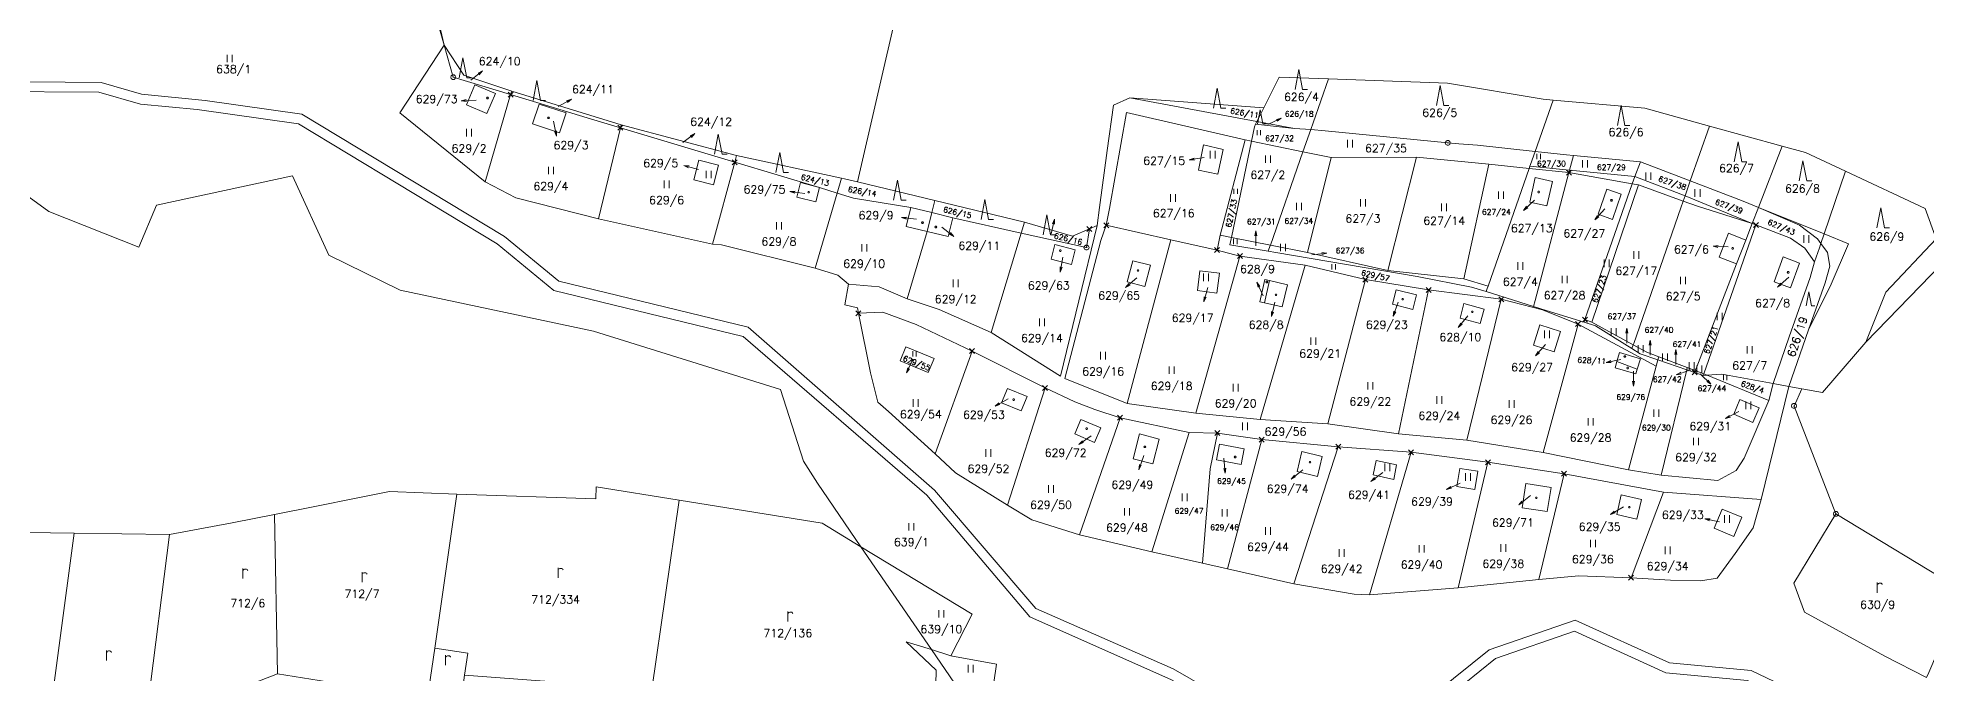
# Model space of a CAD drawing. Extents: x -443817 to 3, y -1171930 to -442383.
# Drawn here: x -442148.1 to -441770.6, y -1170040.4 to -1169913.4 of the extents above; entities that cross this region are included whole.
import ezdxf
from ezdxf.enums import TextEntityAlignment as Align

# ---------------------------------------------------------------- set-up
doc = ezdxf.new("R2010")
doc.units = 0
doc.header["$LTSCALE"] = 0.5
doc.header["$PDMODE"] = 3
doc.header["$PDSIZE"] = 0.5
for name, color, linetype, lineweight in [('KLADPAR', 7, 'Continuous', 0), ('ZAPPAR', 7, 'Continuous', 0), ('ZNACKY', 7, 'Continuous', 0)]:
    doc.layers.add(name, color=color, linetype=linetype, lineweight=lineweight)
doc.styles.add('ROMANS', font='romans.shx', dxfattribs={"height": 0.2})

# ---------------------------------------------------------------- blocks, each defined once
blk = doc.blocks.new('$5')
at = {"color": 0}
blk.add_line((-0.12, 0), (0.12, 0), dxfattribs=at)
at = {"color": 0, "flags": 128}
blk.add_lwpolyline([(0.15, 0.48), (0.4, 0.3), (0.5, 0.01), (0.4, -0.28), (0.15, -0.46), (-0.16, -0.46), (-0.41, -0.28), (-0.51, 0.01), (-0.41, 0.3), (-0.16, 0.48), (0.15, 0.48)], dxfattribs=at)
blk = doc.blocks.new('$479')
at = {"color": 0, "flags": 128}
for points in [[(0, 0), (0, 1.27), (0, 2)], [(0, 1.6), (0.1, 1.73), (0.23, 1.84), (0.37, 1.89), (0.6, 1.9), (0.77, 1.87), (0.87, 1.8), (0.96, 1.7), (1, 1.6)]]:
    blk.add_lwpolyline(points, dxfattribs=at)
blk = doc.blocks.new('$32')
at = {"color": 0}
for p, q in [((-0.5, 1.5), (-0.5, 0)), ((0.5, 0), (0.5, 1.5))]:
    blk.add_line(p, q, dxfattribs=at)
blk = doc.blocks.new('$489')
at = {"color": 0}
blk.add_line((-0.2, 2), (0, 3), dxfattribs=at)
at = {"color": 0, "flags": 128}
blk.add_lwpolyline([(0, 0), (0, 3), (0.2, 2)], dxfattribs=at)
blk = doc.blocks.new('$45')
at = {"color": 0, "flags": 128}
blk.add_lwpolyline([(0.09, 0.15), (0.18, 0), (0.09, -0.15), (-0.09, -0.15), (-0.18, 0), (-0.09, 0.15), (0.09, 0.15)], dxfattribs=at)
blk = doc.blocks.new('$34')
at = {"color": 0, "flags": 128}
blk.add_lwpolyline([(-0.75, 0), (0, 4), (0.75, 0), (1.75, 0)], dxfattribs=at)
blk = doc.blocks.new('$488')
at = {"color": 0}
for p, q in [((0, 2.75), (0, 2.85)), ((0, 2.5), (0, 2.6)), ((0, 2.25), (0, 2.35)), ((0, 2), (0, 2.1)), ((0, 1.75), (0, 1.85)), ((0, 1.5), (0, 1.6)), ((0, 1.25), (0, 1.35)), ((0, 1), (0, 1.1)), ((0, 0.75), (0, 0.85)), ((0, 0.5), (0, 0.6)), ((0, 0.25), (0, 0.35)), ((0, 0), (0, 0.1))]:
    blk.add_line(p, q, dxfattribs=at)
at = {"color": 0, "flags": 128}
blk.add_lwpolyline([(0.2, 2), (0, 3), (-0.2, 2)], dxfattribs=at)

msp = doc.modelspace()

# ---------------------------------------------------------------- linework, layer by layer
at = {"layer": 'KLADPAR', "color": 7, "linetype": 'Continuous', "flags": 128}
for points in [[(-441964.11, -1169855.07), (-441984.26, -1169942.24), (-441986.83, -1169941.62), (-441987.42, -1169941.49), (-442008.42, -1169936.96), (-442031.49, -1169930.81), (-442053.37, -1169924.07), (-442062.96, -1169920.87), (-442062.96, -1169920.87), (-442066.88, -1169914.9), (-442073.02, -1169888.55)], [(-441747.85, -1169938.39), (-441782.63, -1169974.29), (-441778.66, -1169964.24), (-441768.57, -1169953.62), (-441770.75, -1169947.57), (-441786.71, -1169940.08), (-441794.7, -1169936.34), (-441799.35, -1169935.1), (-441813.9, -1169931.07), (-441826.81, -1169927.52), (-441845.17, -1169925.89), (-441847.12, -1169925.71), (-441866.26, -1169922.46), (-441890.07, -1169921.61), (-441899.93, -1169921.26), (-441903.02, -1169927.44), (-441929.8, -1169925.43), (-441933.05, -1169926.92), (-441934.29, -1169935.96), (-441935.84, -1169947.33), (-441936.34, -1169950.95), (-441937.88, -1169951.62), (-441941.28, -1169953.09), (-441950.83, -1169950.28), (-441968.8, -1169945.96), (-441984.26, -1169942.24), (-441964.11, -1169855.07)], [(-442068.7, -1169908.61), (-442066.88, -1169914.9), (-442075.71, -1169928.41), (-442058.68, -1169942.22), (-442052.52, -1169945.43), (-442036, -1169949.6), (-442013.24, -1169954.69), (-442011.42, -1169954.79), (-441992.67, -1169959.47), (-441988.18, -1169960.84), (-441986.01, -1169962.69), (-441986.76, -1169966.81), (-441984.24, -1169967.4), (-441984.05, -1169968.49), (-441981.62, -1169980.41), (-441980.19, -1169986.26), (-441978.01, -1169988.15), (-441968.7, -1169996.6), (-441964.61, -1170000.41), (-441954.24, -1170006.86), (-441949.38, -1170009.78), (-441939.84, -1170012.74), (-441925.37, -1170016.19), (-441915.28, -1170018.46), (-441910.26, -1170019.59), (-441896.97, -1170022.59), (-441884.96, -1170024.64), (-441881.9, -1170024.79), (-441864.13, -1170023.34), (-441848, -1170021.73), (-441840.04, -1170020.94), (-441829.58, -1170021.36), (-441821.72, -1170021.84), (-441815.65, -1170021.94), (-441812.33, -1170021.46), (-441808.74, -1170016.47), (-441805.15, -1170011.35), (-441803.59, -1170005.71), (-441798.02, -1169983.11), (-441795.45, -1169983.58), (-441796.99, -1169987.02), (-441788.6, -1170008.6), (-441797, -1170022.4), (-441794.9, -1170028.2), (-441778.86, -1170037.04), (-441770.48, -1170041.27)], [(-442157.17, -1169922.18), (-442135.45, -1169922.33), (-442127.41, -1169924.68), (-442114.64, -1169925.98), (-442095.32, -1169928.71), (-442054.84, -1169953.17), (-442043.97, -1169962.1), (-442006.12, -1169971.28), (-441968.82, -1170003.87), (-441948.55, -1170027.5), (-441921.15, -1170039.56), (-441907.17, -1170047.55), (-441893.51, -1170044.5), (-441879.01, -1170052.7), (-441857.96, -1170035.78), (-441840.73, -1170029.84), (-441821.91, -1170038.34), (-441805.59, -1170039.89), (-441769.88, -1170056.97)], [(-441769.88, -1170056.97), (-441805.59, -1170039.89), (-441821.91, -1170038.34), (-441840.73, -1170029.84), (-441857.96, -1170035.78), (-441879.01, -1170052.7), (-441893.51, -1170044.5), (-441907.17, -1170047.55), (-441921.15, -1170039.56), (-441948.55, -1170027.5), (-441968.82, -1170003.87), (-442006.12, -1169971.28), (-442043.97, -1169962.1), (-442054.84, -1169953.17), (-442095.32, -1169928.71), (-442114.64, -1169925.98), (-442127.41, -1169924.68), (-442135.45, -1169922.33), (-442157.17, -1169922.18)], [(-441763.47, -1170065.56), (-441770.69, -1170058.9), (-441806.32, -1170041.87), (-441822.62, -1170040.36), (-441840.86, -1170032.04), (-441856.66, -1170037.52), (-441878.61, -1170055.2), (-441893.89, -1170046.67), (-441907.61, -1170049.73), (-441921.46, -1170041.74), (-441949.78, -1170029.14), (-441970.37, -1170004.86), (-442007.09, -1169973.11), (-442044.95, -1169963.95), (-442056.29, -1169954.6), (-442096.01, -1169930.65), (-442116.28, -1169927.78), (-442127.59, -1169926.69), (-442135.94, -1169924.31), (-442157.75, -1169924.15)], [(-442157.75, -1169924.15), (-442135.94, -1169924.31), (-442127.59, -1169926.69), (-442116.28, -1169927.78), (-442096.01, -1169930.65), (-442056.29, -1169954.6), (-442044.95, -1169963.95), (-442007.09, -1169973.11), (-441970.37, -1170004.86), (-441949.78, -1170029.14), (-441949.78, -1170029.14), (-441921.46, -1170041.74), (-441907.61, -1170049.73), (-441893.89, -1170046.67), (-441878.61, -1170055.2), (-441856.66, -1170037.52), (-441840.86, -1170032.04), (-441822.62, -1170040.36), (-441806.32, -1170041.87), (-441770.69, -1170058.9), (-441763.47, -1170065.56)], [(-442155.23, -1169941.35), (-442145.9, -1169948.11), (-442127.9, -1169955.28), (-442127.9, -1169955.28), (-442124.38, -1169946.9), (-442097.2, -1169941.01), (-442089.96, -1169956.84), (-442075.67, -1169963.86), (-442037.03, -1169972.04), (-441999.65, -1169983.72), (-441995.06, -1169998.05), (-441992.23, -1170002.47), (-441983.55, -1170015.14), (-441991.3, -1170010.43), (-442019.92, -1170005.84), (-442036.46, -1170003.19), (-442036.58, -1170005.59), (-442064.32, -1170004.61), (-442077.77, -1170004.14), (-442084.47, -1170005.47), (-442092.38, -1170007.04), (-442100.79, -1170008.71), (-442109.26, -1170010.4), (-442121.82, -1170012.68), (-442140.82, -1170012.44), (-442159.82, -1170012.2)], [(-441958.38, -1170051.88), (-441956.46, -1170038.62), (-441965.56, -1170036.94), (-441961.3, -1170028.65), (-441983.55, -1170015.14), (-441992.23, -1170002.47), (-441995.06, -1169998.05), (-441999.65, -1169983.72), (-442037.03, -1169972.04), (-442075.67, -1169963.86), (-442089.96, -1169956.84), (-442097.2, -1169941.01), (-442124.38, -1169946.9), (-442127.9, -1169955.28), (-442145.9, -1169948.11), (-442155.23, -1169941.35)], [(-441763.11, -1170024.05), (-441788.6, -1170008.6), (-441796.99, -1169987.02), (-441795.45, -1169983.58), (-441791.3, -1169984.35), (-441782.63, -1169974.29), (-441747.85, -1169938.39)]]:
    msp.add_lwpolyline(points, dxfattribs=at)
for points in [[(-442053.58, -1169924.77), (-442058.68, -1169942.22), (-442075.71, -1169928.41), (-442066.88, -1169914.9), (-442065.04, -1169921.31), (-442053.58, -1169924.77)], [(-442066.88, -1169914.9), (-442062.96, -1169920.87), (-442053.37, -1169924.07), (-442053.58, -1169924.77), (-442065.04, -1169921.31), (-442066.88, -1169914.9)], [(-441899.93, -1169921.26), (-441890.07, -1169921.61), (-441893.15, -1169930.45), (-441893.62, -1169931.78), (-441896.88, -1169931.58), (-441904.38, -1169930.18), (-441903.79, -1169928.99), (-441903.02, -1169927.44), (-441899.93, -1169921.26)], [(-441890.07, -1169921.61), (-441866.26, -1169922.46), (-441847.12, -1169925.71), (-441845.17, -1169925.89), (-441848.74, -1169936.13), (-441860.28, -1169934.9), (-441864.01, -1169934.61), (-441866.21, -1169934.44), (-441890.74, -1169932), (-441893.62, -1169931.78), (-441893.15, -1169930.45), (-441890.07, -1169921.61)], [(-442031.63, -1169931.4), (-442036, -1169949.6), (-442052.52, -1169945.43), (-442058.68, -1169942.22), (-442053.58, -1169924.77), (-442046.79, -1169926.82), (-442038.27, -1169929.4), (-442031.63, -1169931.4)], [(-442053.37, -1169924.07), (-442031.49, -1169930.81), (-442031.63, -1169931.4), (-442038.27, -1169929.4), (-442046.79, -1169926.82), (-442053.58, -1169924.77), (-442053.37, -1169924.07)], [(-441830.06, -1169999.75), (-441823.56, -1170000.82), (-441812.23, -1170001.89), (-441808.59, -1169999.92), (-441806.99, -1169997.43), (-441802, -1169985.9), (-441801.15, -1169982.53), (-441798.02, -1169983.11), (-441803.59, -1170005.71), (-441823.07, -1170004.25), (-441842.95, -1170000.57), (-441858.2, -1169998.27), (-441873.54, -1169996.27), (-441888.1, -1169995.15), (-441903.42, -1169993.73), (-441912.26, -1169992.44), (-441917.93, -1169992.29), (-441931.74, -1169989.37), (-441936.8, -1169987.7), (-441940.78, -1169986.21), (-441946.74, -1169983.39), (-441961.34, -1169976.04), (-441972.51, -1169970.72), (-441979.2, -1169968.28), (-441984.05, -1169968.49), (-441984.24, -1169967.4), (-441986.76, -1169966.81), (-441986.01, -1169962.69), (-441979.87, -1169963.2), (-441974.28, -1169965.61), (-441967.92, -1169967.75), (-441957.52, -1169972.31), (-441943.63, -1169981.07), (-441936.34, -1169950.95), (-441935.84, -1169947.33), (-441934.29, -1169935.96), (-441933.05, -1169926.92), (-441929.8, -1169925.43), (-441904.38, -1169930.18), (-441904.63, -1169930.68), (-441904.89, -1169931.19), (-441905.49, -1169934.09), (-441906.7, -1169933.84), (-441930.44, -1169928.33), (-441933.87, -1169947.57), (-441934.51, -1169950.88), (-441935.59, -1169953.96), (-441942.79, -1169981.55), (-441930.3, -1169986.52), (-441916.58, -1169988.46), (-441903.73, -1169989.69), (-441890.17, -1169990.57), (-441876.04, -1169992.56), (-441862.43, -1169993.83), (-441847.17, -1169996.3), (-441830.06, -1169999.75)], [(-441826.81, -1169927.52), (-441813.9, -1169931.07), (-441817.73, -1169942.04), (-441827.7, -1169938.22), (-441841.08, -1169936.93), (-441842.48, -1169936.79), (-441848.74, -1169936.13), (-441845.17, -1169925.89), (-441826.81, -1169927.52)], [(-441934.51, -1169950.88), (-441933.87, -1169947.57), (-441930.44, -1169928.33), (-441906.7, -1169933.84), (-441911.7, -1169952.9), (-441912.35, -1169955.86), (-441921.56, -1169953.79), (-441934.51, -1169950.88)], [(-441895.17, -1169936.22), (-441905.49, -1169934.09), (-441904.89, -1169931.19), (-441904.63, -1169930.68), (-441896.88, -1169931.58), (-441893.62, -1169931.78), (-441895.17, -1169936.22)], [(-441889.54, -1169937.38), (-441895.17, -1169936.22), (-441893.62, -1169931.78), (-441890.74, -1169932), (-441866.21, -1169934.44), (-441864.01, -1169934.61), (-441860.28, -1169934.9), (-441848.74, -1169936.13), (-441849.66, -1169938.75), (-441849.78, -1169939.1), (-441849.93, -1169939.54), (-441858.01, -1169938.68), (-441872.45, -1169937.26), (-441889.54, -1169937.38)], [(-441813.9, -1169931.07), (-441799.35, -1169935.1), (-441804.1, -1169947.32), (-441807.17, -1169946.08), (-441817.73, -1169942.04), (-441813.9, -1169931.07)], [(-442008.42, -1169936.96), (-441987.42, -1169941.49), (-441988.29, -1169944.48), (-441991.85, -1169943.37), (-442008.78, -1169938.3), (-442008.42, -1169936.96)], [(-441841.99, -1169940.38), (-441849.93, -1169939.54), (-441849.78, -1169939.1), (-441849.66, -1169938.75), (-441848.74, -1169936.13), (-441842.48, -1169936.79), (-441841.08, -1169936.93), (-441841.86, -1169939.88), (-441841.99, -1169940.38)], [(-441829.34, -1169942.62), (-441841.99, -1169940.38), (-441841.86, -1169939.88), (-441841.08, -1169936.93), (-441827.7, -1169938.22), (-441828.83, -1169941.16), (-441829.34, -1169942.62)], [(-441799.35, -1169935.1), (-441794.7, -1169936.34), (-441786.71, -1169940.08), (-441790.98, -1169952.63), (-441804.1, -1169947.32), (-441799.35, -1169935.1)], [(-441991.85, -1169943.37), (-441995.62, -1169942.37), (-441996.36, -1169945.26), (-441992.59, -1169946.23), (-441991.85, -1169943.37), (-441988.29, -1169944.48), (-441992.67, -1169959.47), (-442011.42, -1169954.79), (-442013.24, -1169954.69), (-442008.78, -1169938.3), (-441991.85, -1169943.37)], [(-441987.42, -1169941.49), (-441986.83, -1169941.62), (-441984.26, -1169942.24), (-441968.8, -1169945.96), (-441969.38, -1169948.35), (-441973.6, -1169947.32), (-441985.03, -1169945.47), (-441988.29, -1169944.48), (-441987.42, -1169941.49)], [(-441841.99, -1169940.38), (-441848.73, -1169965.91), (-441849.05, -1169967.12), (-441858.52, -1169964.16), (-441858.31, -1169963.56), (-441858.14, -1169963.08), (-441849.93, -1169939.54), (-441841.99, -1169940.38)], [(-441838.81, -1169969.75), (-441838.98, -1169970.25), (-441843.07, -1169968.98), (-441847.59, -1169967.57), (-441849.05, -1169967.12), (-441848.73, -1169965.91), (-441841.99, -1169940.38), (-441829.34, -1169942.62), (-441838.81, -1169969.75)], [(-441829.34, -1169942.62), (-441828.83, -1169941.16), (-441827.7, -1169938.22), (-441817.73, -1169942.04), (-441818.77, -1169945.01), (-441819.14, -1169946.07), (-441828.1, -1169942.84), (-441829.34, -1169942.62)], [(-441786.71, -1169940.08), (-441770.75, -1169947.57), (-441768.57, -1169953.62), (-441778.66, -1169964.24), (-441782.63, -1169974.29), (-441791.3, -1169984.35), (-441795.45, -1169983.58), (-441798.02, -1169983.11), (-441794.11, -1169971.8), (-441789.55, -1169962.68), (-441786.12, -1169954.6), (-441790.98, -1169952.63), (-441786.71, -1169940.08)], [(-441970.32, -1169952.14), (-441974.28, -1169965.61), (-441979.87, -1169963.2), (-441986.01, -1169962.69), (-441988.18, -1169960.84), (-441992.67, -1169959.47), (-441988.29, -1169944.48), (-441985.03, -1169945.47), (-441973.6, -1169947.32), (-441974.53, -1169951.11), (-441970.32, -1169952.14)], [(-441829.15, -1169974.79), (-441837.41, -1169970.29), (-441828.1, -1169942.84), (-441819.14, -1169946.07), (-441819.6, -1169947.41), (-441829.05, -1169974.5), (-441829.15, -1169974.79)], [(-441819.14, -1169946.07), (-441818.77, -1169945.01), (-441817.73, -1169942.04), (-441807.17, -1169946.08), (-441804.1, -1169947.32), (-441805.34, -1169950.52), (-441805.36, -1169950.57), (-441816.32, -1169947.09), (-441819.14, -1169946.07)], [(-441968.8, -1169945.96), (-441950.83, -1169950.28), (-441951.49, -1169952.45), (-441965.16, -1169949.38), (-441969.38, -1169948.35), (-441968.8, -1169945.96)], [(-441829.15, -1169974.79), (-441829.05, -1169974.5), (-441819.6, -1169947.41), (-441819.14, -1169946.07), (-441816.32, -1169947.09), (-441805.36, -1169950.57), (-441805.69, -1169951.43), (-441806.65, -1169953.89), (-441810.12, -1169952.47), (-441811.98, -1169957.27), (-441808.48, -1169958.63), (-441816.45, -1169979.22), (-441816.73, -1169979.94), (-441818.34, -1169979.33), (-441824.04, -1169977.18), (-441826.45, -1169976.27), (-441829.15, -1169974.79)], [(-441805.36, -1169950.57), (-441805.34, -1169950.52), (-441804.1, -1169947.32), (-441790.98, -1169952.63), (-441791.62, -1169954.55), (-441791.91, -1169955.4), (-441792.87, -1169958.21), (-441794.86, -1169955.45), (-441797.71, -1169953.47), (-441804.62, -1169950.81), (-441805.36, -1169950.57)], [(-441951.49, -1169952.45), (-441957.52, -1169972.31), (-441967.92, -1169967.75), (-441974.28, -1169965.61), (-441970.32, -1169952.14), (-441966.09, -1169953.17), (-441965.16, -1169949.38), (-441951.49, -1169952.45)], [(-441937.88, -1169951.62), (-441936.34, -1169950.95), (-441943.63, -1169981.07), (-441957.52, -1169972.31), (-441951.49, -1169952.45), (-441938.44, -1169955.37), (-441937.88, -1169951.62)], [(-441950.83, -1169950.28), (-441941.28, -1169953.09), (-441937.88, -1169951.62), (-441938.44, -1169955.37), (-441951.49, -1169952.45), (-441950.83, -1169950.28)], [(-441934.51, -1169950.88), (-441921.56, -1169953.79), (-441930.3, -1169986.52), (-441942.79, -1169981.55), (-441935.59, -1169953.96), (-441934.51, -1169950.88)], [(-441909.47, -1169953.34), (-441909.52, -1169953.59), (-441909.77, -1169954.78), (-441902.1, -1169956.09), (-441900.59, -1169956.35), (-441872.32, -1169961.16), (-441861.49, -1169963.24), (-441858.52, -1169964.16), (-441849.05, -1169967.12), (-441847.59, -1169967.57), (-441843.07, -1169968.98), (-441838.98, -1169970.25), (-441836.68, -1169970.97), (-441834.03, -1169972.64), (-441832.73, -1169973.46), (-441829.42, -1169975.55), (-441827.73, -1169976.62), (-441824.21, -1169977.82), (-441824.54, -1169979.06), (-441840.16, -1169970.66), (-441847.3, -1169967.77), (-441855.54, -1169965.68), (-441870.06, -1169963.81), (-441882.68, -1169961.76), (-441894.74, -1169958.88), (-441907.77, -1169957.07), (-441912.35, -1169955.86), (-441911.7, -1169952.9), (-441909.47, -1169953.34)], [(-441805.36, -1169950.57), (-441804.62, -1169950.81), (-441815, -1169980.6), (-441816.73, -1169979.94), (-441816.45, -1169979.22), (-441808.48, -1169958.63), (-441806.65, -1169953.89), (-441805.69, -1169951.43), (-441805.36, -1169950.57)], [(-441804.62, -1169950.81), (-441797.71, -1169953.47), (-441794.86, -1169955.45), (-441792.87, -1169958.21), (-441793.76, -1169961.33), (-441797.94, -1169973.18), (-441801.15, -1169982.53), (-441811.43, -1169980.63), (-441812.47, -1169980.71), (-441814.36, -1169980.84), (-441815, -1169980.6), (-441804.62, -1169950.81)], [(-441798.02, -1169983.11), (-441801.15, -1169982.53), (-441797.94, -1169973.18), (-441793.76, -1169961.33), (-441792.87, -1169958.21), (-441791.91, -1169955.4), (-441791.62, -1169954.55), (-441790.98, -1169952.63), (-441786.12, -1169954.6), (-441789.55, -1169962.68), (-441794.11, -1169971.8), (-441798.02, -1169983.11)], [(-441912.35, -1169955.86), (-441907.77, -1169957.07), (-441916.58, -1169988.46), (-441930.3, -1169986.52), (-441921.56, -1169953.79), (-441912.35, -1169955.86)], [(-441909.52, -1169953.59), (-441909.47, -1169953.34), (-441901.67, -1169954.87), (-441901.71, -1169954.97), (-441902.1, -1169956.09), (-441909.77, -1169954.78), (-441909.52, -1169953.59)], [(-441858.14, -1169963.08), (-441858.31, -1169963.56), (-441858.52, -1169964.16), (-441861.49, -1169963.24), (-441872.32, -1169961.16), (-441900.59, -1169956.35), (-441902.1, -1169956.09), (-441901.71, -1169954.97), (-441901.67, -1169954.87), (-441894.24, -1169956.33), (-441878.19, -1169959.94), (-441863.02, -1169961.62), (-441858.14, -1169963.08)], [(-441903.81, -1169966.18), (-441902.87, -1169966.39), (-441899.32, -1169967.21), (-441898.29, -1169962.77), (-441901.86, -1169961.96), (-441902.77, -1169961.75), (-441903.81, -1169966.18)], [(-441855.54, -1169965.68), (-441847.3, -1169967.77), (-441840.16, -1169970.66), (-441847.17, -1169996.3), (-441862.43, -1169993.83), (-441855.54, -1169965.68)], [(-441984.05, -1169968.49), (-441979.2, -1169968.28), (-441972.51, -1169970.72), (-441961.34, -1169976.04), (-441968.7, -1169996.6), (-441978.01, -1169988.15), (-441980.19, -1169986.26), (-441981.62, -1169980.41), (-441984.05, -1169968.49)], [(-441829.15, -1169974.79), (-441829.42, -1169975.55), (-441832.73, -1169973.46), (-441834.03, -1169972.64), (-441836.68, -1169970.97), (-441838.98, -1169970.25), (-441838.81, -1169969.75), (-441837.41, -1169970.29), (-441829.15, -1169974.79)], [(-441824.04, -1169977.18), (-441824.21, -1169977.82), (-441827.73, -1169976.62), (-441829.42, -1169975.55), (-441829.15, -1169974.79), (-441826.45, -1169976.27), (-441824.04, -1169977.18)], [(-441961.34, -1169976.04), (-441946.74, -1169983.39), (-441954.24, -1170006.86), (-441964.61, -1170000.41), (-441968.7, -1169996.6), (-441961.34, -1169976.04)], [(-441831.86, -1169976.35), (-441832.39, -1169978.13), (-441832.76, -1169979.38), (-441828.63, -1169980.62), (-441828.33, -1169979.64), (-441827.71, -1169977.62), (-441831.86, -1169976.35)], [(-441824.21, -1169977.82), (-441818.45, -1169979.77), (-441823.56, -1170000.82), (-441830.06, -1169999.75), (-441824.54, -1169979.06), (-441824.21, -1169977.82)], [(-441816.87, -1169980.31), (-441815.11, -1169980.9), (-441814.36, -1169980.84), (-441802, -1169985.9), (-441806.99, -1169997.43), (-441808.59, -1169999.92), (-441812.23, -1170001.89), (-441823.56, -1170000.82), (-441818.45, -1169979.77), (-441816.87, -1169980.31)], [(-441815.11, -1169980.9), (-441816.87, -1169980.31), (-441816.73, -1169979.94), (-441815, -1169980.6), (-441814.36, -1169980.84), (-441815.11, -1169980.9)], [(-441801.15, -1169982.53), (-441802, -1169985.9), (-441814.36, -1169980.84), (-441812.47, -1169980.71), (-441811.43, -1169980.63), (-441801.15, -1169982.53)], [(-441946.74, -1169983.39), (-441940.78, -1169986.21), (-441936.8, -1169987.7), (-441931.74, -1169989.37), (-441939.84, -1170012.74), (-441949.38, -1170009.78), (-441954.24, -1170006.86), (-441946.74, -1169983.39)], [(-441917.93, -1169992.29), (-441912.26, -1169992.44), (-441913.75, -1169999.59), (-441915.28, -1170018.46), (-441925.37, -1170016.19), (-441917.93, -1169992.29)], [(-441912.26, -1169992.44), (-441903.42, -1169993.73), (-441910.26, -1170019.59), (-441915.28, -1170018.46), (-441913.75, -1169999.59), (-441912.26, -1169992.44)], [(-441888.1, -1169995.15), (-441873.54, -1169996.27), (-441881.9, -1170024.79), (-441884.96, -1170024.64), (-441896.97, -1170022.59), (-441888.1, -1169995.15)], [(-441842.95, -1170000.57), (-441823.07, -1170004.25), (-441829.58, -1170021.36), (-441840.04, -1170020.94), (-441848, -1170021.73), (-441842.95, -1170000.57)], [(-442077.77, -1170004.14), (-442064.32, -1170004.61), (-442068.77, -1170035.42), (-442070.2, -1170045.34), (-442100.22, -1170040.58), (-442100.79, -1170008.71), (-442092.38, -1170007.04), (-442084.47, -1170005.47), (-442077.77, -1170004.14)], [(-442036.58, -1170005.59), (-442036.46, -1170003.19), (-442019.92, -1170005.84), (-442025.38, -1170043.66), (-442033.45, -1170043.05), (-442062.78, -1170040.83), (-442062.14, -1170036.4), (-442068.77, -1170035.42), (-442064.32, -1170004.61), (-442036.58, -1170005.59)], [(-441991.3, -1170010.43), (-441983.55, -1170015.14), (-441969.45, -1170035.72), (-441974.51, -1170034.14), (-441968.51, -1170039.81), (-441968.71, -1170048.56), (-441969.73, -1170048.1), (-441971.36, -1170047.69), (-441972.56, -1170047.58), (-441991.75, -1170046.19), (-441997.27, -1170045.77), (-442008.11, -1170044.96), (-442025.38, -1170043.66), (-442019.92, -1170005.84), (-441991.3, -1170010.43)], [(-441829.58, -1170021.36), (-441823.07, -1170004.25), (-441803.59, -1170005.71), (-441805.15, -1170011.35), (-441808.74, -1170016.47), (-441812.33, -1170021.46), (-441815.65, -1170021.94), (-441821.72, -1170021.84), (-441829.58, -1170021.36)], [(-442122.08, -1170046.72), (-442124.3, -1170046.78), (-442126.11, -1170046.83), (-442121.82, -1170012.68), (-442109.26, -1170010.4), (-442100.79, -1170008.71), (-442100.22, -1170040.58), (-442115.63, -1170046.55), (-442122.08, -1170046.72)], [(-441763.11, -1170024.05), (-441770.05, -1170040.26), (-441770.48, -1170041.27), (-441778.86, -1170037.04), (-441794.9, -1170028.2), (-441797, -1170022.4), (-441788.6, -1170008.6), (-441763.11, -1170024.05)], [(-442126.11, -1170046.83), (-442127.67, -1170057.22), (-442127.82, -1170058.21), (-442146.87, -1170057.31), (-442140.82, -1170012.44), (-442121.82, -1170012.68), (-442126.11, -1170046.83)], [(-442062.14, -1170036.4), (-442062.78, -1170040.83), (-442063.37, -1170044.91), (-442070.2, -1170045.34), (-442068.77, -1170035.42), (-442062.14, -1170036.4)], [(-441958.38, -1170051.88), (-441959.2, -1170057.55), (-441960.16, -1170057.21), (-441964.42, -1170055.73), (-441968.84, -1170054.19), (-441968.71, -1170048.56), (-441968.51, -1170039.81), (-441974.51, -1170034.14), (-441969.45, -1170035.72), (-441958.38, -1170051.88)]]:
    msp.add_lwpolyline(points, close=True, dxfattribs=at)
at = {"layer": 'KLADPAR', "color": 7, "linetype": 'Continuous'}
for p in [(-442053.58, -1169924.77), (-442031.63, -1169931.4), (-442008.78, -1169938.3), (-441841.99, -1169940.38), (-441937.88, -1169951.62), (-441934.51, -1169950.88), (-441934.51, -1169950.88), (-441804.62, -1169950.81), (-441912.35, -1169955.86), (-441907.77, -1169957.07), (-441882.68, -1169961.76), (-441870.06, -1169963.81), (-441984.05, -1169968.49), (-441855.54, -1169965.68), (-441840.16, -1169970.66), (-441838.81, -1169969.75), (-441961.34, -1169976.04), (-441946.74, -1169983.39), (-441816.87, -1169980.31), (-441931.74, -1169989.37), (-441912.26, -1169992.44), (-441903.42, -1169993.73), (-441888.1, -1169995.15), (-441873.54, -1169996.27), (-441858.2, -1169998.27), (-441842.95, -1170000.57), (-441829.58, -1170021.36)]:
    msp.add_point(p, dxfattribs=at)
for points in [[(-442073.02, -1169888.55), (-442066.88, -1169914.9), (-442068.7, -1169908.61), (-442073.68, -1169891.34)], [(-442060.71, -1169922.85), (-442056.63, -1169924.53), (-442058.33, -1169928.53), (-442062.39, -1169926.82)], [(-442056.63, -1169924.53), (-442060.71, -1169922.85), (-442062.39, -1169926.82), (-442058.33, -1169928.53)], [(-442047.85, -1169926.67), (-442042.48, -1169928.45), (-442043.81, -1169932.4), (-442049.18, -1169930.59)], [(-442042.48, -1169928.45), (-442047.85, -1169926.67), (-442049.18, -1169930.59), (-442043.81, -1169932.4)], [(-441929.8, -1169925.43), (-441903.02, -1169927.44), (-441903.79, -1169928.99), (-441904.38, -1169930.18)], [(-441896.88, -1169931.58), (-441904.63, -1169930.68), (-441904.38, -1169930.18)], [(-442008.78, -1169938.3), (-442013.24, -1169954.69), (-442036, -1169949.6), (-442031.63, -1169931.4)], [(-442031.49, -1169930.81), (-442008.42, -1169936.96), (-442008.78, -1169938.3), (-442031.63, -1169931.4)], [(-441905.49, -1169934.09), (-441909.47, -1169953.34), (-441911.7, -1169952.9), (-441906.7, -1169933.84)], [(-441895.17, -1169936.22), (-441901.67, -1169954.87), (-441909.47, -1169953.34), (-441905.49, -1169934.09)], [(-442015.97, -1169937.9), (-442012, -1169938.9), (-442013.01, -1169942.78), (-442016.95, -1169941.79)], [(-442012, -1169938.9), (-442015.97, -1169937.9), (-442016.95, -1169941.79), (-442013.01, -1169942.78)], [(-441915.04, -1169934.85), (-441911.1, -1169935.73), (-441912.16, -1169940.69), (-441916.05, -1169939.86)], [(-441911.1, -1169935.73), (-441915.04, -1169934.85), (-441916.05, -1169939.86), (-441912.16, -1169940.69)], [(-441894.24, -1169956.33), (-441901.67, -1169954.87), (-441895.17, -1169936.22), (-441889.54, -1169937.38)], [(-441878.19, -1169959.94), (-441894.24, -1169956.33), (-441889.54, -1169937.38), (-441872.45, -1169937.26)], [(-441878.19, -1169959.94), (-441872.45, -1169937.26), (-441858.01, -1169938.68), (-441863.02, -1169961.62)], [(-441858.01, -1169938.68), (-441849.93, -1169939.54), (-441858.14, -1169963.08), (-441863.02, -1169961.62)], [(-441848.74, -1169941.35), (-441845.29, -1169942.16), (-441846.4, -1169947.02), (-441849.83, -1169946.25)], [(-441845.29, -1169942.16), (-441848.74, -1169941.35), (-441849.83, -1169946.25), (-441846.4, -1169947.02)], [(-441995.62, -1169942.37), (-441991.85, -1169943.37), (-441992.59, -1169946.23), (-441996.36, -1169945.26)], [(-441837.41, -1169970.29), (-441838.81, -1169969.75), (-441829.34, -1169942.62), (-441828.1, -1169942.84)], [(-441834.44, -1169943.69), (-441831.55, -1169944.7), (-441833.29, -1169949.71), (-441836.18, -1169948.7)], [(-441831.55, -1169944.7), (-441834.44, -1169943.69), (-441836.18, -1169948.7), (-441833.29, -1169949.71)], [(-441969.38, -1169948.35), (-441970.32, -1169952.14), (-441974.53, -1169951.11), (-441973.6, -1169947.32)], [(-441969.38, -1169948.35), (-441965.16, -1169949.38), (-441966.09, -1169953.17), (-441970.32, -1169952.14)], [(-441806.65, -1169953.89), (-441808.48, -1169958.63), (-441811.98, -1169957.27), (-441810.12, -1169952.47)], [(-441940.72, -1169955.8), (-441941.48, -1169958.72), (-441945.52, -1169957.65), (-441944.76, -1169954.77)], [(-441941.48, -1169958.72), (-441940.72, -1169955.8), (-441944.76, -1169954.77), (-441945.52, -1169957.65)], [(-441929.21, -1169957.98), (-441925.68, -1169958.9), (-441926.78, -1169963.16), (-441930.33, -1169962.23)], [(-441925.68, -1169958.9), (-441929.21, -1169957.98), (-441930.33, -1169962.23), (-441926.78, -1169963.16)], [(-441907.77, -1169957.07), (-441894.74, -1169958.88), (-441903.73, -1169989.69), (-441916.58, -1169988.46)], [(-441915.77, -1169960), (-441911.87, -1169960.49), (-441912.37, -1169964.48), (-441916.27, -1169963.95)], [(-441911.87, -1169960.49), (-441915.77, -1169960), (-441916.27, -1169963.95), (-441912.37, -1169964.48)], [(-441894.74, -1169958.88), (-441882.68, -1169961.76), (-441890.17, -1169990.57), (-441903.73, -1169989.69)], [(-441799.17, -1169957.23), (-441795.87, -1169958.45), (-441797.67, -1169963.39), (-441800.98, -1169962.18)], [(-441795.87, -1169958.45), (-441799.17, -1169957.23), (-441800.98, -1169962.18), (-441797.67, -1169963.39)], [(-441902.87, -1169966.39), (-441903.81, -1169966.18), (-441902.77, -1169961.75), (-441901.86, -1169961.96)], [(-441902.87, -1169966.39), (-441901.86, -1169961.96), (-441898.29, -1169962.77), (-441899.32, -1169967.21)], [(-441882.68, -1169961.76), (-441870.06, -1169963.81), (-441876.04, -1169992.56), (-441890.17, -1169990.57)], [(-441876.52, -1169963.79), (-441872.49, -1169964.79), (-441873.2, -1169967.71), (-441877.25, -1169966.68)], [(-441872.49, -1169964.79), (-441876.52, -1169963.79), (-441877.25, -1169966.68), (-441873.2, -1169967.71)], [(-441870.06, -1169963.81), (-441855.54, -1169965.68), (-441862.43, -1169993.83), (-441876.04, -1169992.56)], [(-441862.98, -1169966.55), (-441858.97, -1169967.64), (-441859.74, -1169970.55), (-441863.77, -1169969.46)], [(-441858.97, -1169967.64), (-441862.98, -1169966.55), (-441863.77, -1169969.46), (-441859.74, -1169970.55)], [(-441847.78, -1169970.81), (-441843.66, -1169972.11), (-441844.98, -1169976.17), (-441849.08, -1169974.86)], [(-441843.66, -1169972.11), (-441847.78, -1169970.81), (-441849.08, -1169974.86), (-441844.98, -1169976.17)], [(-441840.16, -1169970.66), (-441824.54, -1169979.06), (-441830.06, -1169999.75), (-441847.17, -1169996.3)], [(-441974.58, -1169975.2), (-441968.93, -1169977.55), (-441970.09, -1169980.35), (-441975.72, -1169978.01)], [(-441968.93, -1169977.55), (-441974.58, -1169975.2), (-441975.72, -1169978.01), (-441970.09, -1169980.35)], [(-441832.39, -1169978.13), (-441828.33, -1169979.64), (-441828.63, -1169980.62), (-441832.76, -1169979.38)], [(-441832.39, -1169978.13), (-441831.86, -1169976.35), (-441827.71, -1169977.62), (-441828.33, -1169979.64)], [(-441818.34, -1169979.33), (-441818.45, -1169979.77), (-441824.21, -1169977.82), (-441824.04, -1169977.18)], [(-441816.73, -1169979.94), (-441816.87, -1169980.31), (-441818.45, -1169979.77), (-441818.34, -1169979.33)], [(-441954.25, -1169983.49), (-441950.33, -1169985.1), (-441951.53, -1169988), (-441955.44, -1169986.36)], [(-441950.33, -1169985.1), (-441954.25, -1169983.49), (-441955.44, -1169986.36), (-441951.53, -1169988)], [(-441807.8, -1169985.74), (-441803.94, -1169987.37), (-441805.2, -1169990.31), (-441809.05, -1169988.67)], [(-441803.94, -1169987.37), (-441807.8, -1169985.74), (-441809.05, -1169988.67), (-441805.2, -1169990.31)], [(-441939.55, -1169989.69), (-441935.61, -1169991.4), (-441936.85, -1169994.29), (-441940.8, -1169992.58)], [(-441935.61, -1169991.4), (-441939.55, -1169989.69), (-441940.8, -1169992.58), (-441936.85, -1169994.29)], [(-441931.74, -1169989.37), (-441917.93, -1169992.29), (-441925.37, -1170016.19), (-441939.84, -1170012.74)], [(-441927.83, -1169992.61), (-441923.9, -1169993.64), (-441925.19, -1169998.6), (-441929.11, -1169997.59)], [(-441923.9, -1169993.64), (-441927.83, -1169992.61), (-441929.11, -1169997.59), (-441925.19, -1169998.6)], [(-441903.42, -1169993.73), (-441888.1, -1169995.15), (-441896.97, -1170022.59), (-441910.26, -1170019.59)], [(-441911.84, -1169994.65), (-441906.93, -1169995.59), (-441907.54, -1169998.7), (-441912.44, -1169997.77)], [(-441906.93, -1169995.59), (-441911.84, -1169994.65), (-441912.44, -1169997.77), (-441907.54, -1169998.7)], [(-441895.39, -1169996.12), (-441891.31, -1169997.1), (-441892.24, -1170001.1), (-441896.36, -1170000.14)], [(-441891.31, -1169997.1), (-441895.39, -1169996.12), (-441896.36, -1170000.14), (-441892.24, -1170001.1)], [(-441873.54, -1169996.27), (-441858.2, -1169998.27), (-441864.13, -1170023.34), (-441881.9, -1170024.79)], [(-441880.51, -1169997.88), (-441876.45, -1169998.76), (-441877.03, -1170001.71), (-441881.15, -1170000.81)], [(-441876.45, -1169998.76), (-441880.51, -1169997.88), (-441881.15, -1170000.81), (-441877.03, -1170001.71)], [(-441858.2, -1169998.27), (-441842.95, -1170000.57), (-441848, -1170021.73), (-441864.13, -1170023.34)], [(-441863.82, -1169999.48), (-441860.2, -1170000.05), (-441860.78, -1170003.71), (-441864.39, -1170003.14)], [(-441860.2, -1170000.05), (-441863.82, -1169999.48), (-441864.39, -1170003.14), (-441860.78, -1170003.71)], [(-441850.58, -1170002.49), (-441845.57, -1170003.29), (-441846.33, -1170008.13), (-441851.36, -1170007.35)], [(-441845.57, -1170003.29), (-441850.58, -1170002.49), (-441851.36, -1170007.35), (-441846.33, -1170008.13)], [(-441831.52, -1170004.78), (-441827.51, -1170005.69), (-441828.42, -1170009.67), (-441832.42, -1170008.73)], [(-441827.51, -1170005.69), (-441831.52, -1170004.78), (-441832.42, -1170008.73), (-441828.42, -1170009.67)], [(-441811.39, -1170007.63), (-441807.45, -1170009.25), (-441809.03, -1170013.09), (-441812.95, -1170011.46)], [(-441807.45, -1170009.25), (-441811.39, -1170007.63), (-441812.95, -1170011.46), (-441809.03, -1170013.09)], [(-442165.8, -1170056.41), (-442159.82, -1170012.2), (-442140.82, -1170012.44), (-442146.87, -1170057.31)], [(-441969.45, -1170035.72), (-441983.55, -1170015.14), (-441961.3, -1170028.65), (-441965.56, -1170036.94)], [(-441956.46, -1170038.62), (-441958.38, -1170051.88), (-441969.45, -1170035.72), (-441965.56, -1170036.94)]]:
    msp.add_3dface(points, dxfattribs=at)
at = {"layer": 'ZAPPAR', "color": 7, "linetype": 'Continuous'}
for p, q in [((-441849.78, -1169939.1), (-441841.86, -1169939.88)), ((-441841.86, -1169939.88), (-441828.83, -1169941.16)), ((-441828.83, -1169941.16), (-441818.77, -1169945.01)), ((-441818.77, -1169945.01), (-441805.34, -1169950.52)), ((-441815.11, -1169980.9), (-441815, -1169980.6))]:
    msp.add_line(p, q, dxfattribs=at)
at = {"layer": 'ZAPPAR', "color": 7, "linetype": 'Continuous', "flags": 128}
for points in [[(-441804.1, -1169947.32), (-441795.91, -1169950.88), (-441792.3, -1169953.61), (-441791.62, -1169954.55)], [(-441791.62, -1169954.55), (-441790.31, -1169956.37), (-441789.84, -1169959.07), (-441790.79, -1169962.37), (-441794.11, -1169971.8)]]:
    msp.add_lwpolyline(points, dxfattribs=at)

# ---------------------------------------------------------------- block references
at = {"layer": 'KLADPAR', "color": 7, "linetype": 'Continuous'}
for name, p in [('$32', (-442109.75, -1169918.3)), ('$34', (-442063.12, -1169921.41)), ('$34', (-442048.35, -1169925.94)), ('$34', (-441895.99, -1169923.78)), ('$45', (-442058.21, -1169925.44)), ('$34', (-441912.32, -1169927.49)), ('$34', (-441867.74, -1169926.93)), ('$45', (-442046.01, -1169929.41)), ('$34', (-441831.55, -1169930.95)), ('$32', (-442061.89, -1169933.13)), ('$34', (-442012.06, -1169936.67)), ('$32', (-441885.76, -1169935.32)), ('$34', (-441808.18, -1169938.22)), ('$34', (-441999.78, -1169940.34)), ('$32', (-441913.24, -1169937.52)), ('$32', (-441902.19, -1169938.42)), ('$32', (-441838.77, -1169939.36)), ('$32', (-442045.54, -1169940.69)), ('$32', (-442014.01, -1169941.5)), ('$32', (-441826.1, -1169941.84)), ('$34', (-441795.21, -1169942.04)), ('$32', (-442022.39, -1169943.46)), ('$45', (-441994, -1169944.28)), ('$34', (-441976.26, -1169945.88)), ('$32', (-441921.15, -1169946.19)), ('$32', (-441855.6, -1169945.64)), ('$45', (-441848.03, -1169944.26)), ('$32', (-441816.29, -1169945.18)), ('$34', (-441958.76, -1169949.77)), ('$34', (-441946.39, -1169952.81)), ('$32', (-441895.99, -1169947.9)), ('$32', (-441883.17, -1169947.16)), ('$32', (-441866.95, -1169948.05)), ('$45', (-441833.48, -1169945.9)), ('$34', (-441779.66, -1169951.39)), ('$32', (-441999.94, -1169951.75)), ('$45', (-441971.23, -1169950.36)), ('$45', (-441968.57, -1169951.24)), ('$489', (-441904.6, -1169955.03)), ('$32', (-441794.55, -1169954.39)), ('$32', (-441982.9, -1169956.17)), ('$45', (-441943.68, -1169955.97)), ('$32', (-441899.17, -1169956.09)), ('$32', (-441828.52, -1169957.6)), ('$45', (-441809.26, -1169955.51)), ('$45', (-441928.14, -1169959.95)), ('$32', (-441914.57, -1169962.04)), ('$32', (-441851.71, -1169959.78)), ('$32', (-441834.48, -1169959.26)), ('$45', (-441798.15, -1169960.31)), ('$32', (-441964.59, -1169963.25)), ('$45', (-441902.4, -1169962.25)), ('$32', (-441842.87, -1169962.49)), ('$32', (-441819.16, -1169962.69)), ('$45', (-441900.56, -1169964.81)), ('$45', (-441875.24, -1169965.65)), ('$45', (-441861.29, -1169968.2)), ('$32', (-441947.36, -1169971.03)), ('$32', (-441846.35, -1169973.45)), ('$32', (-441833.03, -1169972.98)), ('$489', (-441830.43, -1169974.48)), ('$32', (-441811.86, -1169969.87)), ('$32', (-441893.09, -1169974.82)), ('$32', (-441827.68, -1169976.33)), ('$489', (-441825.73, -1169976.86)), ('$489', (-441820.65, -1169978.71)), ('$32', (-441805.85, -1169976.53)), ('$32', (-441935.12, -1169977.7)), ('$32', (-441921.42, -1169980.62)), ('$45', (-441830.82, -1169977.13)), ('$45', (-441830.26, -1169979.43)), ('$32', (-441822.81, -1169978.02)), ('$32', (-441817.48, -1169979.79)), ('$32', (-441815.91, -1169980.42)), ('$32', (-441908.64, -1169984.09)), ('$32', (-441881.69, -1169983.73)), ('$32', (-441972.6, -1169987.18)), ('$45', (-441953.02, -1169985.75)), ('$32', (-441867.9, -1169986.56)), ('$32', (-441853.47, -1169987.38)), ('$32', (-441806.12, -1169987.65)), ('$32', (-441906.73, -1169991.85)), ('$32', (-441837.67, -1169990.94)), ('$32', (-441824.52, -1169989.21)), ('$45', (-441938.42, -1169991.54)), ('$32', (-441816.57, -1169994.87)), ('$32', (-441958.05, -1169997.15)), ('$45', (-441926.78, -1169995.17)), ('$45', (-441908.73, -1169997.2)), ('$45', (-441893.78, -1169998.25)), ('$32', (-441878.31, -1170000.03)), ('$32', (-441862.15, -1170001.95)), ('$32', (-441945.54, -1170004.37)), ('$32', (-441918.8, -1170006.03)), ('$45', (-441848.51, -1170005.37)), ('$32', (-441930.37, -1170008.93)), ('$32', (-441910.83, -1170009.12)), ('$45', (-441829.9, -1170007.24)), ('$32', (-441810.41, -1170010.36)), ('$32', (-441973.45, -1170011.93)), ('$32', (-441902.15, -1170012.77)), ('$32', (-441887.45, -1170017.15)), ('$32', (-441871.46, -1170016.33)), ('$32', (-441855.12, -1170016.15)), ('$32', (-441837.21, -1170015.24)), ('$32', (-441822.24, -1170016.61)), ('$479', (-442107.15, -1170021.53)), ('$479', (-442083.29, -1170022.25)), ('$479', (-442044.09, -1170021.38)), ('$479', (-441780.36, -1170024.33)), ('$479', (-441998.16, -1170030.11)), ('$32', (-441967.46, -1170029.32)), ('$479', (-442134.38, -1170037.86)), ('$479', (-442066.58, -1170038.85)), ('$32', (-441961.63, -1170040.28))]:
    msp.add_blockref(name, p, dxfattribs=at)
for name, p, rotation in [('$489', (-442061.54, -1169921.89), 308.13098), ('$489', (-442060.45, -1169925.87), 93.340552), ('$489', (-442044.05, -1169927.16), 298.969374), ('$489', (-442045.04, -1169930.12), 191.940856), ('$489', (-441902.22, -1169930.75), 295.021688), ('$489', (-442019.17, -1169934.38), 306.870455), ('$489', (-441914.93, -1169937.36), 98.37685399999998), ('$489', (-442016.03, -1169939.74), 75.16633399999999), ('$489', (-441994.77, -1169944.54), 82.16214900000001), ('$489', (-441972.46, -1169949.66), 84.390956), ('$489', (-441848.88, -1169945.88), 133.327273), ('$489', (-441834.8, -1169947.61), 137.223391), ('$489', (-441967.34, -1169951.28), 231.8760159999999), ('$489', (-441945.49, -1169952.58), 347.55046), ('$489', (-441893.39, -1169956.81), 277.082388), ('$489', (-441810.19, -1169955.19), 88.06361), ('$489', (-441943.16, -1169957.29), 169.652801), ('$489', (-441928.36, -1169961.4), 130.582808), ('$489', (-441914.21, -1169963.31), 164.897255), ('$489', (-441903.11, -1169965), 25.152848), ('$489', (-441798.03, -1169961.28), 131.488081), ('$489', (-441900.78, -1169966.24), 166.381209), ('$489', (-441876.12, -1169966.24), 159.964082), ('$489', (-441862.22, -1169969.01), 140.884591), ('$489', (-441846.71, -1169974.73), 139.51522), ('$489', (-441973.15, -1169977.69), 154.870496), ('$489', (-441831.64, -1169977.75), 101.293208), ('$489', (-441829.09, -1169980.03), 179.966045), ('$488', (-441817.69, -1169979.82), 108.403613), ('$489', (-441815.73, -1169980.56), 225.000529), ('$489', (-441954.11, -1169985.56), 119.404411), ('$489', (-441808.03, -1169988.11), 118.550692), ('$489', (-441937.5, -1169993), 124.967818), ('$489', (-441926.99, -1169996.93), 159.964082), ('$489', (-441911.01, -1169997.47), 185.695618), ('$489', (-441895.21, -1169999.76), 128.915504), ('$489', (-441879.18, -1170000.28), 127.2482), ('$489', (-441863.75, -1170002.41), 116.081251), ('$489', (-441849.71, -1170004.91), 129.201989), ('$489', (-441831.11, -1170007.19), 120.49302), ('$489', (-441811.86, -1170010.2), 78.43218900000001)]:
    msp.add_blockref(name, p, dxfattribs=dict(at, rotation=rotation))
at = {"layer": 'KLADPAR', "color": 7, "linetype": 'Continuous', "xscale": 0.7, "yscale": 0.7}
for name, p in [('$34', (-441903.71, -1169930.61)), ('$32', (-441904, -1169932.91)), ('$32', (-441848.04, -1169937.69)), ('$32', (-441908.61, -1169944.63)), ('$32', (-441908.68, -1169954.65)), ('$32', (-441889.04, -1169959.73)), ('$34', (-441794.03, -1169967.03)), ('$32', (-441972.84, -1169977.11)), ('$32', (-441810.76, -1169981.83))]:
    msp.add_blockref(name, p, dxfattribs=at)
at = {"layer": 'ZNACKY', "color": 7, "linetype": 'Continuous'}
for p in [(-442065.04, -1169921.31), (-441866.21, -1169934.44), (-441938.44, -1169955.37), (-441796.99, -1169987.02), (-441788.6, -1170008.6)]:
    msp.add_blockref('$5', p, dxfattribs=at)

# ---------------------------------------------------------------- texts
at = {"layer": 'KLADPAR', "color": 7, "linetype": 'Continuous', "style": 'ROMANS'}
for s, height, p in [('638/1', 1.6, (-442108.96, -1169918.89)), ('624/10', 1.6, (-442055.77, -1169917.3)), ('624/11', 1.6, (-442037.12, -1169922.92)), ('629/73', 1.6, (-442068.37, -1169924.86)), ('626/4', 1.6, (-441895.47, -1169924.45)), ('624/12', 1.6, (-442013.5, -1169929.4)), ('626/18', 1.1, (-441895.91, -1169928.08)), ('626/5', 1.6, (-441867.82, -1169927.59)), ('629/3', 1.6, (-442041.51, -1169934.08)), ('627/32', 1.1, (-441899.85, -1169932.97)), ('626/6', 1.6, (-441830.57, -1169931.47)), ('629/2', 1.6, (-442061.89, -1169934.73)), ('629/5', 1.6, (-442023.58, -1169937.68)), ('627/15', 1.6, (-441922.92, -1169937.2)), ('627/35', 1.6, (-441878.57, -1169934.7)), ('627/30', 1.1, (-441845.5, -1169938.02)), ('627/2', 1.6, (-441902.19, -1169940.02)), ('627/29', 1.1, (-441833.5, -1169938.76)), ('626/7', 1.6, (-441808.49, -1169938.68)), ('629/4', 1.6, (-442045.54, -1169942.29)), ('629/6', 1.6, (-442022.39, -1169945.06)), ('629/75', 1.6, (-442002.82, -1169942.94)), ('626/8', 1.6, (-441795.29, -1169942.76)), ('629/9', 1.6, (-441980.52, -1169948.09)), ('627/16', 1.6, (-441921, -1169947.68)), ('627/34', 1.1, (-441895.99, -1169949.5)), ('627/3', 1.6, (-441883.17, -1169948.76)), ('627/14', 1.6, (-441866.93, -1169949.2)), ('627/24', 1.1, (-441856.5, -1169947.68)), ('629/8', 1.6, (-441999.94, -1169953.35)), ('627/31', 1.1, (-441903.48, -1169949.61)), ('627/13', 1.6, (-441849.42, -1169950.67)), ('627/27', 1.6, (-441838.92, -1169951.71)), ('626/9', 1.6, (-441778.43, -1169952.37)), ('629/11', 1.6, (-441959.88, -1169954.18)), ('627/36', 1.1, (-441885.74, -1169955.4)), ('627/6', 1.6, (-441817.5, -1169954.93)), ('629/10', 1.6, (-441982.9, -1169957.77)), ('628/9', 1.6, (-441904.25, -1169958.84)), ('627/17', 1.6, (-441828.52, -1169959.2)), ('629/63', 1.6, (-441945.99, -1169962.13)), ('629/65', 1.6, (-441931.93, -1169964.14)), ('627/4', 1.6, (-441851.71, -1169961.38)), ('627/28', 1.6, (-441842.87, -1169964.09)), ('627/5', 1.6, (-441819.16, -1169964.29)), ('629/12', 1.6, (-441964.59, -1169964.85)), ('627/8', 1.6, (-441801.27, -1169965.65)), ('629/17', 1.6, (-441917.22, -1169968.61)), ('628/8', 1.6, (-441902.52, -1169969.98)), ('629/23', 1.6, (-441878.41, -1169969.98)), ('627/37', 1.1, (-441831.39, -1169968.56)), ('627/40', 1.1, (-441823.98, -1169971.26)), ('629/14', 1.6, (-441947.36, -1169972.63)), ('629/21', 1.6, (-441891.73, -1169975.73)), ('628/10', 1.6, (-441863.7, -1169972.45)), ('627/41', 1.1, (-441818.38, -1169974.11)), ('629/16', 1.6, (-441935.12, -1169979.3)), ('629/27', 1.6, (-441849.36, -1169978.48)), ('627/7', 1.6, (-441805.85, -1169978.13)), ('629/18', 1.6, (-441921.42, -1169982.22)), ('627/42', 1.1, (-441822.34, -1169981.15)), ('627/44', 1.1, (-441813.4, -1169982.94)), ('629/20', 1.6, (-441908.64, -1169985.69)), ('629/22', 1.6, (-441881.69, -1169985.33)), ('629/76', 1.1, (-441829.63, -1169984.69)), ('629/54', 1.6, (-441971.57, -1169987.88)), ('629/53', 1.6, (-441958.96, -1169987.97)), ('629/24', 1.6, (-441867.9, -1169988.16)), ('629/26', 1.6, (-441853.47, -1169988.98)), ('629/30', 1.1, (-441824.52, -1169990.81)), ('629/31', 1.6, (-441813.74, -1169990.26)), ('629/56', 1.6, (-441898.66, -1169991.34)), ('629/28', 1.6, (-441837.67, -1169992.54)), ('629/72', 1.6, (-441942.61, -1169995.56)), ('629/32', 1.6, (-441816.57, -1169996.47)), ('629/52', 1.6, (-441958.05, -1169998.75)), ('629/49', 1.6, (-441929.28, -1170001.95)), ('629/45', 1.1, (-441909.46, -1170001.49)), ('629/50', 1.6, (-441945.54, -1170005.97)), ('629/74', 1.6, (-441898.22, -1170002.77)), ('629/41', 1.6, (-441881.97, -1170003.96)), ('629/39', 1.6, (-441869.36, -1170005.33)), ('629/47', 1.1, (-441917.95, -1170007.43)), ('629/71', 1.6, (-441853.2, -1170009.53)), ('629/33', 1.6, (-441819.22, -1170007.98)), ('639/1', 1.6, (-441973.45, -1170013.43)), ('629/48', 1.6, (-441930.37, -1170010.53)), ('629/46', 1.1, (-441910.83, -1170010.72)), ('629/35', 1.6, (-441835.84, -1170010.35)), ('629/44', 1.6, (-441902.15, -1170014.37)), ('629/36', 1.6, (-441837.21, -1170016.84)), ('629/42', 1.6, (-441887.45, -1170018.75)), ('629/40', 1.6, (-441871.46, -1170017.93)), ('629/38', 1.6, (-441855.12, -1170017.75)), ('629/34', 1.6, (-441822.24, -1170018.21)), ('712/7', 1.6, (-442083.29, -1170023.75)), ('712/334', 1.6, (-442044.59, -1170024.89)), ('712/6', 1.6, (-442106.12, -1170025.63)), ('630/9', 1.6, (-441780.27, -1170025.93)), ('712/136', 1.6, (-441998.16, -1170031.61)), ('639/10', 1.6, (-441967.46, -1170030.82))]:
    msp.add_text(s, height=height, dxfattribs=at).set_placement(p, align=Align.TOP_CENTER)
for s, height, rotation, p in [('626/11', 1.1, 350.135, (-441906.75, -1169927.93)), ('624/13', 1.1, 346.582, (-441992.58, -1169941.34)), ('627/38', 1.1, 341.54, (-441821.14, -1169941.93)), ('626/14', 1.1, 350.135, (-441983.18, -1169943.61)), ('626/15', 1.1, 347.442, (-441964.14, -1169947.81)), ('627/33', 1.1, 77.636, (-441910.01, -1169948.39)), ('627/39', 1.1, 340.337, (-441809.8, -1169946.61)), ('626/16', 1.1, 346.41, (-441941.97, -1169953.09)), ('627/43', 1.1, 337.358, (-441799.3, -1169950.77)), ('629/57', 1.1, 347.785, (-441880.57, -1169960.42)), ('627/23', 1.1, 70.474, (-441836.43, -1169963.45)), ('627/21', 1.1, 70.875, (-441814.09, -1169973.63)), ('626/19', 1.6, 71.562, (-441797.09, -1169972.92)), ('629/55', 1.1, 338.618, (-441972.2, -1169977.93)), ('628/11', 1.1, 357.125, (-441837.4, -1169977.38)), ('628/4', 1.1, 341.139, (-441805.1, -1169982.73))]:
    msp.add_text(s, height=height, rotation=rotation, dxfattribs=at).set_placement(p, align=Align.TOP_CENTER)

doc.saveas('drawing.dxf')
